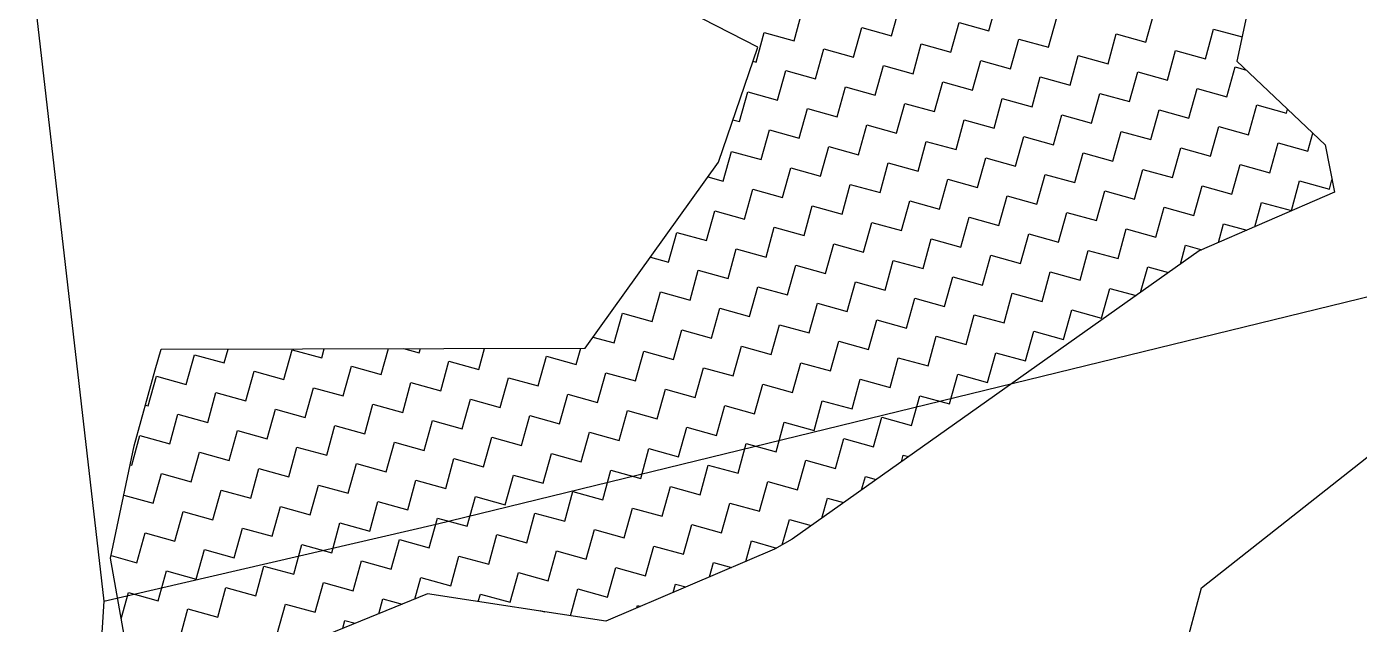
# Model space of a CAD drawing. Header units: metres. Extents: x 291974 to 293244, y 2020596 to 2023640.
# Drawn here: x 292827.2 to 292935.2, y 2022421.7 to 2022470.2 of the extents above; entities that cross this region are included whole.
import ezdxf

# ---------------------------------------------------------------- set-up
doc = ezdxf.new("R2010")
doc.units = ezdxf.units.M
doc.header["$MEASUREMENT"] = 0
doc.layers.add('POLY_HATCH', color=12, linetype='Continuous')
doc.layers.add('POLY_PARCEL', color=6, linetype='Continuous')

msp = doc.modelspace()

# ---------------------------------------------------------------- linework, layer by layer
at = {"layer": 'POLY_HATCH'}
for p, q in [((292886.49, 2022468.52), (292868.56, 2022477.71)), ((292927.25, 2022476.48), (292925.33, 2022467.38)), ((292883.3, 2022459.17), (292886.49, 2022468.52)), ((292925.33, 2022467.38), (292932.48, 2022460.58)), ((292932.48, 2022460.58), (292933.23, 2022456.76)), ((292872.49, 2022444.11), (292883.3, 2022459.17)), ((292933.23, 2022456.76), (292922.26, 2022451.98)), ((292922.26, 2022451.98), (292889.28, 2022428.61)), ((292837.66, 2022442.33), (292838.13, 2022444.01)), ((292838.13, 2022444.01), (292872.49, 2022444.11)), ((292835.96, 2022436.18), (292837.66, 2022442.33)), ((292834.04, 2022427.08), (292835.96, 2022436.18)), ((292889.28, 2022428.61), (292887.85, 2022427.81)), ((292887.85, 2022427.81), (292874.18, 2022421.96)), ((292836.37, 2022413.79), (292834.04, 2022427.08)), ((292859.73, 2022424.17), (292850.91, 2022420.59)), ((292874.18, 2022421.96), (292859.73, 2022424.17))]:
    msp.add_line(p, q, dxfattribs=at)
at = {"layer": 'POLY_HATCH', "linetype": 'Continuous'}
for p, q in [((292897.33, 2022469.43), (292898, 2022471.84)), ((292905.23, 2022469.84), (292905.9, 2022472.25)), ((292889.43, 2022469.03), (292890.1, 2022471.44)), ((292910.05, 2022468.5), (292910.72, 2022470.91)), ((292917.95, 2022468.91), (292918.62, 2022471.32)), ((292886.35, 2022467.29), (292887.02, 2022469.7)), ((292887.02, 2022469.7), (292889.43, 2022469.03)), ((292894.25, 2022467.69), (292894.92, 2022470.1)), ((292894.92, 2022470.1), (292897.33, 2022469.43)), ((292902.15, 2022468.1), (292902.82, 2022470.51)), ((292902.82, 2022470.51), (292905.23, 2022469.84)), ((292914.88, 2022467.16), (292915.54, 2022469.58)), ((292915.54, 2022469.58), (292917.95, 2022468.91)), ((292922.78, 2022467.57), (292923.44, 2022469.98)), ((292923.44, 2022469.98), (292925.75, 2022469.34)), ((292899.08, 2022466.35), (292899.74, 2022468.77)), ((292899.74, 2022468.77), (292902.15, 2022468.1)), ((292906.98, 2022466.76), (292907.64, 2022469.17)), ((292907.64, 2022469.17), (292910.05, 2022468.5)), ((292886.1, 2022467.36), (292886.35, 2022467.29)), ((292891.18, 2022465.95), (292891.84, 2022468.36)), ((292891.84, 2022468.36), (292894.25, 2022467.69)), ((292903.9, 2022465.02), (292904.57, 2022467.43)), ((292904.57, 2022467.43), (292906.98, 2022466.76)), ((292911.8, 2022465.42), (292912.46, 2022467.83)), ((292912.46, 2022467.83), (292914.88, 2022467.16)), ((292919.7, 2022465.83), (292920.36, 2022468.24)), ((292920.36, 2022468.24), (292922.78, 2022467.57)), ((292888.1, 2022464.21), (292888.77, 2022466.62)), ((292888.77, 2022466.62), (292891.18, 2022465.95)), ((292896, 2022464.61), (292896.67, 2022467.02)), ((292896.67, 2022467.02), (292899.08, 2022466.35)), ((292916.62, 2022464.09), (292917.29, 2022466.5)), ((292917.29, 2022466.5), (292919.7, 2022465.83)), ((292924.52, 2022464.49), (292925.19, 2022466.9)), ((292925.19, 2022466.9), (292926.1, 2022466.65)), ((292892.92, 2022462.87), (292893.59, 2022465.28)), ((292893.59, 2022465.28), (292896, 2022464.61)), ((292900.82, 2022463.28), (292901.49, 2022465.69)), ((292901.49, 2022465.69), (292903.9, 2022465.02)), ((292908.72, 2022463.68), (292909.39, 2022466.09)), ((292909.39, 2022466.09), (292911.8, 2022465.42)), ((292921.44, 2022462.75), (292922.11, 2022465.16)), ((292922.11, 2022465.16), (292924.52, 2022464.49)), ((292885.02, 2022462.47), (292885.69, 2022464.88)), ((292885.69, 2022464.88), (292888.1, 2022464.21)), ((292905.64, 2022461.94), (292906.31, 2022464.35)), ((292906.31, 2022464.35), (292908.72, 2022463.68)), ((292913.54, 2022462.34), (292914.21, 2022464.75)), ((292914.21, 2022464.75), (292916.62, 2022464.09)), ((292889.84, 2022461.13), (292890.51, 2022463.54)), ((292890.51, 2022463.54), (292892.92, 2022462.87)), ((292897.74, 2022461.53), (292898.41, 2022463.94)), ((292898.41, 2022463.94), (292900.82, 2022463.28)), ((292910.46, 2022460.6), (292911.13, 2022463.01)), ((292911.13, 2022463.01), (292913.54, 2022462.34)), ((292918.36, 2022461.01), (292919.03, 2022463.42)), ((292919.03, 2022463.42), (292921.44, 2022462.75)), ((292926.26, 2022461.41), (292926.93, 2022463.82)), ((292926.93, 2022463.82), (292929.34, 2022463.15)), ((292929.34, 2022463.15), (292929.43, 2022463.48)), ((292884.47, 2022462.62), (292885.02, 2022462.47)), ((292894.66, 2022459.79), (292895.33, 2022462.2)), ((292895.33, 2022462.2), (292897.74, 2022461.53)), ((292902.56, 2022460.2), (292903.23, 2022462.61)), ((292903.23, 2022462.61), (292905.64, 2022461.94)), ((292923.18, 2022459.67), (292923.85, 2022462.08)), ((292923.85, 2022462.08), (292926.26, 2022461.41)), ((292886.76, 2022459.39), (292887.43, 2022461.8)), ((292887.43, 2022461.8), (292889.84, 2022461.13)), ((292899.48, 2022458.46), (292900.15, 2022460.87)), ((292900.15, 2022460.87), (292902.56, 2022460.2)), ((292907.38, 2022458.86), (292908.05, 2022461.27)), ((292908.05, 2022461.27), (292910.46, 2022460.6)), ((292915.28, 2022459.26), (292915.95, 2022461.68)), ((292915.95, 2022461.68), (292918.36, 2022461.01)), ((292931.08, 2022460.07), (292931.48, 2022461.53)), ((292883.68, 2022457.65), (292884.35, 2022460.06)), ((292884.35, 2022460.06), (292886.76, 2022459.39)), ((292891.58, 2022458.05), (292892.25, 2022460.46)), ((292892.25, 2022460.46), (292894.66, 2022459.79)), ((292912.2, 2022457.52), (292912.87, 2022459.93)), ((292912.87, 2022459.93), (292915.28, 2022459.26)), ((292920.1, 2022457.93), (292920.77, 2022460.34)), ((292920.77, 2022460.34), (292923.18, 2022459.67)), ((292928, 2022458.33), (292928.67, 2022460.74)), ((292928.67, 2022460.74), (292931.08, 2022460.07)), ((292888.5, 2022456.31), (292889.17, 2022458.72)), ((292889.17, 2022458.72), (292891.58, 2022458.05)), ((292896.4, 2022456.71), (292897.07, 2022459.12)), ((292897.07, 2022459.12), (292899.48, 2022458.46)), ((292904.3, 2022457.12), (292904.97, 2022459.53)), ((292904.97, 2022459.53), (292907.38, 2022458.86)), ((292924.92, 2022456.59), (292925.59, 2022459)), ((292925.59, 2022459), (292928, 2022458.33)), ((292882.45, 2022457.99), (292883.68, 2022457.65)), ((292901.22, 2022455.38), (292901.89, 2022457.79)), ((292901.89, 2022457.79), (292904.3, 2022457.12)), ((292909.12, 2022455.78), (292909.79, 2022458.19)), ((292909.79, 2022458.19), (292912.2, 2022457.52)), ((292917.02, 2022456.19), (292917.69, 2022458.6)), ((292917.69, 2022458.6), (292920.1, 2022457.93)), ((292929.74, 2022455.25), (292930.41, 2022457.66)), ((292930.41, 2022457.66), (292932.82, 2022457)), ((292932.82, 2022457), (292933.03, 2022457.76)), ((292885.42, 2022454.57), (292886.09, 2022456.98)), ((292886.09, 2022456.98), (292888.5, 2022456.31)), ((292893.32, 2022454.97), (292893.99, 2022457.38)), ((292893.99, 2022457.38), (292896.4, 2022456.71)), ((292913.94, 2022454.44), (292914.61, 2022456.85)), ((292914.61, 2022456.85), (292917.02, 2022456.19)), ((292921.84, 2022454.85), (292922.51, 2022457.26)), ((292922.51, 2022457.26), (292924.92, 2022456.59)), ((292890.24, 2022453.23), (292890.91, 2022455.64)), ((292890.91, 2022455.64), (292893.32, 2022454.97)), ((292898.14, 2022453.63), (292898.81, 2022456.04)), ((292898.81, 2022456.04), (292901.22, 2022455.38)), ((292906.04, 2022454.04), (292906.71, 2022456.45)), ((292906.71, 2022456.45), (292909.12, 2022455.78)), ((292918.76, 2022453.11), (292919.43, 2022455.52)), ((292919.43, 2022455.52), (292921.84, 2022454.85)), ((292926.79, 2022453.95), (292927.33, 2022455.92)), ((292927.33, 2022455.92), (292929.74, 2022455.25)), ((292882.34, 2022452.82), (292883.01, 2022455.23)), ((292883.01, 2022455.23), (292885.42, 2022454.57)), ((292902.96, 2022452.3), (292903.63, 2022454.71)), ((292903.63, 2022454.71), (292906.04, 2022454.04)), ((292910.86, 2022452.7), (292911.53, 2022455.11)), ((292911.53, 2022455.11), (292913.94, 2022454.44)), ((292879.26, 2022451.08), (292879.93, 2022453.49)), ((292879.93, 2022453.49), (292882.34, 2022452.82)), ((292887.16, 2022451.49), (292887.83, 2022453.9)), ((292887.83, 2022453.9), (292890.24, 2022453.23)), ((292895.06, 2022451.89), (292895.73, 2022454.3)), ((292895.73, 2022454.3), (292898.14, 2022453.63)), ((292907.79, 2022450.96), (292908.45, 2022453.37)), ((292908.45, 2022453.37), (292910.86, 2022452.7)), ((292915.69, 2022451.36), (292916.35, 2022453.78)), ((292916.35, 2022453.78), (292918.76, 2022453.11)), ((292923.83, 2022452.66), (292924.25, 2022454.18)), ((292924.25, 2022454.18), (292926.12, 2022453.66)), ((292891.99, 2022450.15), (292892.65, 2022452.56)), ((292892.65, 2022452.56), (292895.06, 2022451.89)), ((292899.89, 2022450.56), (292900.55, 2022452.97)), ((292900.55, 2022452.97), (292902.96, 2022452.3)), ((292920.75, 2022450.9), (292921.17, 2022452.44)), ((292921.17, 2022452.44), (292922.49, 2022452.07)), ((292877.79, 2022451.49), (292879.26, 2022451.08)), ((292884.09, 2022449.75), (292884.75, 2022452.16)), ((292884.75, 2022452.16), (292887.16, 2022451.49)), ((292896.81, 2022448.81), (292897.47, 2022451.22)), ((292897.47, 2022451.22), (292899.89, 2022450.56)), ((292904.71, 2022449.22), (292905.37, 2022451.63)), ((292905.37, 2022451.63), (292907.79, 2022450.96)), ((292912.61, 2022449.62), (292913.27, 2022452.03)), ((292913.27, 2022452.03), (292915.69, 2022451.36)), ((292881.01, 2022448), (292881.67, 2022450.41)), ((292881.67, 2022450.41), (292884.09, 2022449.75)), ((292888.91, 2022448.41), (292889.57, 2022450.82)), ((292889.57, 2022450.82), (292891.99, 2022450.15)), ((292909.53, 2022447.88), (292910.2, 2022450.29)), ((292910.2, 2022450.29), (292912.61, 2022449.62)), ((292917.52, 2022448.62), (292918.1, 2022450.7)), ((292918.1, 2022450.7), (292919.79, 2022450.23)), ((292885.83, 2022446.67), (292886.5, 2022449.08)), ((292886.5, 2022449.08), (292888.91, 2022448.41)), ((292893.73, 2022447.07), (292894.4, 2022449.48)), ((292894.4, 2022449.48), (292896.81, 2022448.81)), ((292901.63, 2022447.48), (292902.3, 2022449.89)), ((292902.3, 2022449.89), (292904.71, 2022449.22)), ((292914.35, 2022446.54), (292915.02, 2022448.95)), ((292915.02, 2022448.95), (292917.16, 2022448.36)), ((292877.93, 2022446.26), (292878.6, 2022448.67)), ((292878.6, 2022448.67), (292881.01, 2022448)), ((292898.55, 2022445.73), (292899.22, 2022448.14)), ((292899.22, 2022448.14), (292901.63, 2022447.48)), ((292906.45, 2022446.14), (292907.12, 2022448.55)), ((292907.12, 2022448.55), (292909.53, 2022447.88)), ((292874.85, 2022444.52), (292875.52, 2022446.93)), ((292875.52, 2022446.93), (292877.93, 2022446.26)), ((292882.75, 2022444.92), (292883.42, 2022447.33)), ((292883.42, 2022447.33), (292885.83, 2022446.67)), ((292890.65, 2022445.33), (292891.32, 2022447.74)), ((292891.32, 2022447.74), (292893.73, 2022447.07)), ((292903.37, 2022444.4), (292904.04, 2022446.81)), ((292904.04, 2022446.81), (292906.45, 2022446.14)), ((292911.27, 2022444.8), (292911.94, 2022447.21)), ((292911.94, 2022447.21), (292914.35, 2022446.54)), ((292887.57, 2022443.59), (292888.24, 2022446)), ((292888.24, 2022446), (292890.65, 2022445.33)), ((292895.47, 2022443.99), (292896.14, 2022446.4)), ((292896.14, 2022446.4), (292898.55, 2022445.73)), ((292873.13, 2022445), (292874.85, 2022444.52)), ((292879.67, 2022443.18), (292880.34, 2022445.59)), ((292880.34, 2022445.59), (292882.75, 2022444.92)), ((292892.39, 2022442.25), (292893.06, 2022444.66)), ((292893.06, 2022444.66), (292895.47, 2022443.99)), ((292900.29, 2022442.66), (292900.96, 2022445.07)), ((292900.96, 2022445.07), (292903.37, 2022444.4)), ((292908.19, 2022443.06), (292908.86, 2022445.47)), ((292908.86, 2022445.47), (292911.27, 2022444.8)), ((292840.17, 2022441.16), (292840.84, 2022443.57)), ((292840.84, 2022443.57), (292843.25, 2022442.9)), ((292843.25, 2022442.9), (292843.56, 2022444.02)), ((292848.07, 2022441.56), (292848.74, 2022443.97)), ((292848.74, 2022443.97), (292851.15, 2022443.31)), ((292851.15, 2022443.31), (292851.35, 2022444.04)), ((292855.97, 2022441.97), (292856.55, 2022444.06)), ((292857.77, 2022444.06), (292859.05, 2022443.71)), ((292859.05, 2022443.71), (292859.15, 2022444.07)), ((292863.87, 2022442.37), (292864.34, 2022444.08)), ((292871.77, 2022442.78), (292872.14, 2022444.11)), ((292876.59, 2022441.44), (292877.26, 2022443.85)), ((292877.26, 2022443.85), (292879.67, 2022443.18)), ((292884.49, 2022441.85), (292885.16, 2022444.26)), ((292885.16, 2022444.26), (292887.57, 2022443.59)), ((292905.11, 2022441.32), (292905.78, 2022443.73)), ((292905.78, 2022443.73), (292908.19, 2022443.06)), ((292852.89, 2022440.23), (292853.56, 2022442.64)), ((292853.56, 2022442.64), (292855.97, 2022441.97)), ((292860.79, 2022440.63), (292861.46, 2022443.04)), ((292861.46, 2022443.04), (292863.87, 2022442.37)), ((292868.69, 2022441.04), (292869.36, 2022443.45)), ((292869.36, 2022443.45), (292871.77, 2022442.78)), ((292881.41, 2022440.1), (292882.08, 2022442.51)), ((292882.08, 2022442.51), (292884.49, 2022441.85)), ((292889.31, 2022440.51), (292889.98, 2022442.92)), ((292889.98, 2022442.92), (292892.39, 2022442.25)), ((292897.21, 2022440.91), (292897.88, 2022443.32)), ((292897.88, 2022443.32), (292900.29, 2022442.66)), ((292837.09, 2022439.42), (292837.76, 2022441.83)), ((292837.76, 2022441.83), (292840.17, 2022441.16)), ((292844.99, 2022439.82), (292845.66, 2022442.23)), ((292845.66, 2022442.23), (292848.07, 2022441.56)), ((292865.61, 2022439.29), (292866.28, 2022441.7)), ((292866.28, 2022441.7), (292868.69, 2022441.04)), ((292873.51, 2022439.7), (292874.18, 2022442.11)), ((292874.18, 2022442.11), (292876.59, 2022441.44)), ((292894.13, 2022439.17), (292894.8, 2022441.58)), ((292894.8, 2022441.58), (292897.21, 2022440.91)), ((292902.03, 2022439.58), (292902.7, 2022441.99)), ((292902.7, 2022441.99), (292905.11, 2022441.32)), ((292841.91, 2022438.08), (292842.58, 2022440.49)), ((292842.58, 2022440.49), (292844.99, 2022439.82)), ((292849.81, 2022438.48), (292850.48, 2022440.89)), ((292850.48, 2022440.89), (292852.89, 2022440.23)), ((292857.71, 2022438.89), (292858.38, 2022441.3)), ((292858.38, 2022441.3), (292860.79, 2022440.63)), ((292870.43, 2022437.96), (292871.1, 2022440.37)), ((292871.1, 2022440.37), (292873.51, 2022439.7)), ((292878.33, 2022438.36), (292879, 2022440.77)), ((292879, 2022440.77), (292881.41, 2022440.1)), ((292886.23, 2022438.77), (292886.9, 2022441.18)), ((292886.9, 2022441.18), (292889.31, 2022440.51)), ((292836.87, 2022439.48), (292837.09, 2022439.42)), ((292854.63, 2022437.15), (292855.3, 2022439.56)), ((292855.3, 2022439.56), (292857.71, 2022438.89)), ((292862.53, 2022437.55), (292863.2, 2022439.96)), ((292863.2, 2022439.96), (292865.61, 2022439.29)), ((292883.15, 2022437.02), (292883.82, 2022439.44)), ((292883.82, 2022439.44), (292886.23, 2022438.77)), ((292891.05, 2022437.43), (292891.72, 2022439.84)), ((292891.72, 2022439.84), (292894.13, 2022439.17)), ((292898.95, 2022437.83), (292899.62, 2022440.24)), ((292899.62, 2022440.24), (292902.03, 2022439.58)), ((292838.83, 2022436.34), (292839.5, 2022438.75)), ((292839.5, 2022438.75), (292841.91, 2022438.08)), ((292846.73, 2022436.74), (292847.4, 2022439.15)), ((292847.4, 2022439.15), (292849.81, 2022438.48)), ((292859.45, 2022435.81), (292860.12, 2022438.22)), ((292860.12, 2022438.22), (292862.53, 2022437.55)), ((292867.35, 2022436.21), (292868.02, 2022438.63)), ((292868.02, 2022438.63), (292870.43, 2022437.96)), ((292875.25, 2022436.62), (292875.92, 2022439.03)), ((292875.92, 2022439.03), (292878.33, 2022438.36)), ((292895.87, 2022436.09), (292896.54, 2022438.5)), ((292896.54, 2022438.5), (292898.95, 2022437.83)), ((292843.65, 2022435), (292844.32, 2022437.41)), ((292844.32, 2022437.41), (292846.73, 2022436.74)), ((292851.55, 2022435.41), (292852.22, 2022437.82)), ((292852.22, 2022437.82), (292854.63, 2022437.15)), ((292872.17, 2022434.88), (292872.84, 2022437.29)), ((292872.84, 2022437.29), (292875.25, 2022436.62)), ((292880.07, 2022435.28), (292880.74, 2022437.69)), ((292880.74, 2022437.69), (292883.15, 2022437.02)), ((292887.97, 2022435.69), (292888.64, 2022438.1)), ((292888.64, 2022438.1), (292891.05, 2022437.43)), ((292835.75, 2022434.6), (292836.42, 2022437.01)), ((292836.42, 2022437.01), (292838.83, 2022436.34)), ((292848.47, 2022433.66), (292849.14, 2022436.07)), ((292849.14, 2022436.07), (292851.55, 2022435.41)), ((292856.37, 2022434.07), (292857.04, 2022436.48)), ((292857.04, 2022436.48), (292859.45, 2022435.81)), ((292864.27, 2022434.47), (292864.94, 2022436.88)), ((292864.94, 2022436.88), (292867.35, 2022436.21)), ((292884.9, 2022433.95), (292885.56, 2022436.36)), ((292885.56, 2022436.36), (292887.97, 2022435.69)), ((292892.8, 2022434.35), (292893.46, 2022436.76)), ((292893.46, 2022436.76), (292895.87, 2022436.09)), ((292840.57, 2022433.26), (292841.24, 2022435.67)), ((292841.24, 2022435.67), (292843.65, 2022435)), ((292861.2, 2022432.73), (292861.86, 2022435.14)), ((292861.86, 2022435.14), (292864.27, 2022434.47)), ((292869.1, 2022433.14), (292869.76, 2022435.55)), ((292869.76, 2022435.55), (292872.17, 2022434.88)), ((292877, 2022433.54), (292877.66, 2022435.95)), ((292877.66, 2022435.95), (292880.07, 2022435.28)), ((292889.72, 2022432.61), (292890.38, 2022435.02)), ((292890.38, 2022435.02), (292892.8, 2022434.35)), ((292898.14, 2022434.89), (292898.28, 2022435.42)), ((292898.28, 2022435.42), (292898.72, 2022435.3)), ((292835.63, 2022434.63), (292835.75, 2022434.6)), ((292837.5, 2022431.52), (292838.16, 2022433.93)), ((292838.16, 2022433.93), (292840.57, 2022433.26)), ((292845.4, 2022431.92), (292846.06, 2022434.33)), ((292846.06, 2022434.33), (292848.47, 2022433.66)), ((292853.3, 2022432.33), (292853.96, 2022434.74)), ((292853.96, 2022434.74), (292856.37, 2022434.07)), ((292873.92, 2022431.8), (292874.58, 2022434.21)), ((292874.58, 2022434.21), (292877, 2022433.54)), ((292881.82, 2022432.2), (292882.48, 2022434.61)), ((292882.48, 2022434.61), (292884.9, 2022433.95)), ((292850.22, 2022430.58), (292850.88, 2022432.99)), ((292850.88, 2022432.99), (292853.3, 2022432.33)), ((292858.12, 2022430.99), (292858.78, 2022433.4)), ((292858.78, 2022433.4), (292861.2, 2022432.73)), ((292866.02, 2022431.39), (292866.68, 2022433.8)), ((292866.68, 2022433.8), (292869.1, 2022433.14)), ((292878.74, 2022430.46), (292879.41, 2022432.87)), ((292879.41, 2022432.87), (292881.82, 2022432.2)), ((292886.64, 2022430.87), (292887.31, 2022433.28)), ((292887.31, 2022433.28), (292889.72, 2022432.61)), ((292894.91, 2022432.6), (292895.21, 2022433.68)), ((292895.21, 2022433.68), (292896.09, 2022433.44)), ((292835.11, 2022432.18), (292837.5, 2022431.52)), ((292842.32, 2022430.18), (292842.99, 2022432.59)), ((292842.99, 2022432.59), (292845.4, 2022431.92)), ((292855.04, 2022429.25), (292855.71, 2022431.66)), ((292855.71, 2022431.66), (292858.12, 2022430.99)), ((292862.94, 2022429.65), (292863.61, 2022432.06)), ((292863.61, 2022432.06), (292866.02, 2022431.39)), ((292870.84, 2022430.06), (292871.51, 2022432.47)), ((292871.51, 2022432.47), (292873.92, 2022431.8)), ((292891.67, 2022430.31), (292892.13, 2022431.94)), ((292892.13, 2022431.94), (292893.45, 2022431.57)), ((292839.24, 2022428.44), (292839.91, 2022430.85)), ((292839.91, 2022430.85), (292842.32, 2022430.18)), ((292847.14, 2022428.84), (292847.81, 2022431.25)), ((292847.81, 2022431.25), (292850.22, 2022430.58)), ((292867.76, 2022428.32), (292868.43, 2022430.73)), ((292868.43, 2022430.73), (292870.84, 2022430.06)), ((292875.66, 2022428.72), (292876.33, 2022431.13)), ((292876.33, 2022431.13), (292878.74, 2022430.46)), ((292883.56, 2022429.12), (292884.23, 2022431.54)), ((292884.23, 2022431.54), (292886.64, 2022430.87)), ((292844.06, 2022427.1), (292844.73, 2022429.51)), ((292844.73, 2022429.51), (292847.14, 2022428.84)), ((292851.96, 2022427.51), (292852.63, 2022429.92)), ((292852.63, 2022429.92), (292855.04, 2022429.25)), ((292859.86, 2022427.91), (292860.53, 2022430.32)), ((292860.53, 2022430.32), (292862.94, 2022429.65)), ((292880.48, 2022427.38), (292881.15, 2022429.79)), ((292881.15, 2022429.79), (292883.56, 2022429.12)), ((292888.48, 2022428.16), (292889.05, 2022430.2)), ((292889.05, 2022430.2), (292890.82, 2022429.71)), ((292836.16, 2022426.7), (292836.83, 2022429.11)), ((292836.83, 2022429.11), (292839.24, 2022428.44)), ((292856.78, 2022426.17), (292857.45, 2022428.58)), ((292857.45, 2022428.58), (292859.86, 2022427.91)), ((292864.68, 2022426.57), (292865.35, 2022428.98)), ((292865.35, 2022428.98), (292867.76, 2022428.32)), ((292872.58, 2022426.98), (292873.25, 2022429.39)), ((292873.25, 2022429.39), (292875.66, 2022428.72)), ((292885.51, 2022426.81), (292885.97, 2022428.46)), ((292885.97, 2022428.46), (292888, 2022427.89)), ((292840.98, 2022425.36), (292841.65, 2022427.77)), ((292841.65, 2022427.77), (292844.06, 2022427.1)), ((292848.88, 2022425.76), (292849.55, 2022428.17)), ((292849.55, 2022428.17), (292851.96, 2022427.51)), ((292869.5, 2022425.24), (292870.17, 2022427.65)), ((292870.17, 2022427.65), (292872.58, 2022426.98)), ((292877.4, 2022425.64), (292878.07, 2022428.05)), ((292878.07, 2022428.05), (292880.48, 2022427.38)), ((292834.08, 2022427.27), (292836.16, 2022426.7)), ((292845.8, 2022424.02), (292846.47, 2022426.43)), ((292846.47, 2022426.43), (292848.88, 2022425.76)), ((292853.7, 2022424.43), (292854.37, 2022426.84)), ((292854.37, 2022426.84), (292856.78, 2022426.17)), ((292861.6, 2022424.83), (292862.27, 2022427.24)), ((292862.27, 2022427.24), (292864.68, 2022426.57)), ((292874.32, 2022423.9), (292874.99, 2022426.31)), ((292874.99, 2022426.31), (292877.4, 2022425.64)), ((292882.57, 2022425.55), (292882.89, 2022426.71)), ((292882.89, 2022426.71), (292884.35, 2022426.31)), ((292837.9, 2022423.62), (292838.57, 2022426.03)), ((292838.57, 2022426.03), (292840.98, 2022425.36)), ((292858.7, 2022423.75), (292859.19, 2022425.5)), ((292859.19, 2022425.5), (292861.6, 2022424.83)), ((292866.42, 2022423.49), (292867.09, 2022425.9)), ((292867.09, 2022425.9), (292869.5, 2022425.24)), ((292834.9, 2022422.16), (292835.49, 2022424.29)), ((292835.49, 2022424.29), (292837.9, 2022423.62)), ((292842.72, 2022422.28), (292843.39, 2022424.69)), ((292843.39, 2022424.69), (292845.8, 2022424.02)), ((292850.62, 2022422.68), (292851.29, 2022425.09)), ((292851.29, 2022425.09), (292853.7, 2022424.43)), ((292863.84, 2022423.54), (292864.01, 2022424.16)), ((292864.01, 2022424.16), (292866.42, 2022423.49)), ((292871.31, 2022422.4), (292871.91, 2022424.57)), ((292871.91, 2022424.57), (292874.32, 2022423.9)), ((292879.62, 2022424.29), (292879.81, 2022424.97)), ((292879.81, 2022424.97), (292880.66, 2022424.74)), ((292847.54, 2022420.94), (292848.21, 2022423.35)), ((292848.21, 2022423.35), (292850.62, 2022422.68)), ((292855.78, 2022422.56), (292856.11, 2022423.76)), ((292856.11, 2022423.76), (292857.66, 2022423.33)), ((292876.68, 2022423.03), (292876.73, 2022423.23)), ((292876.73, 2022423.23), (292876.98, 2022423.16)), ((292839.64, 2022420.54), (292840.31, 2022422.95)), ((292840.31, 2022422.95), (292842.72, 2022422.28)), ((292852.86, 2022421.38), (292853.03, 2022422.02)), ((292853.03, 2022422.02), (292853.86, 2022421.79)), ((292868.82, 2022422.78), (292868.83, 2022422.83)), ((292868.83, 2022422.83), (292869.2, 2022422.72))]:
    msp.add_line(p, q, dxfattribs=at)
at = {"layer": 'POLY_PARCEL'}
for p, q in [((292827.23, 2022478.25), (292833.48, 2022423.58)), ((292860.42, 2022429.82), (292949.66, 2022451.65)), ((292922.45, 2022424.66), (292956.53, 2022451.56)), ((292833.48, 2022423.58), (292860.42, 2022429.82)), ((292909.36, 2022375.28), (292922.45, 2022424.66)), ((292833.48, 2022423.58), (292833.18, 2022418.83))]:
    msp.add_line(p, q, dxfattribs=at)

doc.saveas('drawing.dxf')
